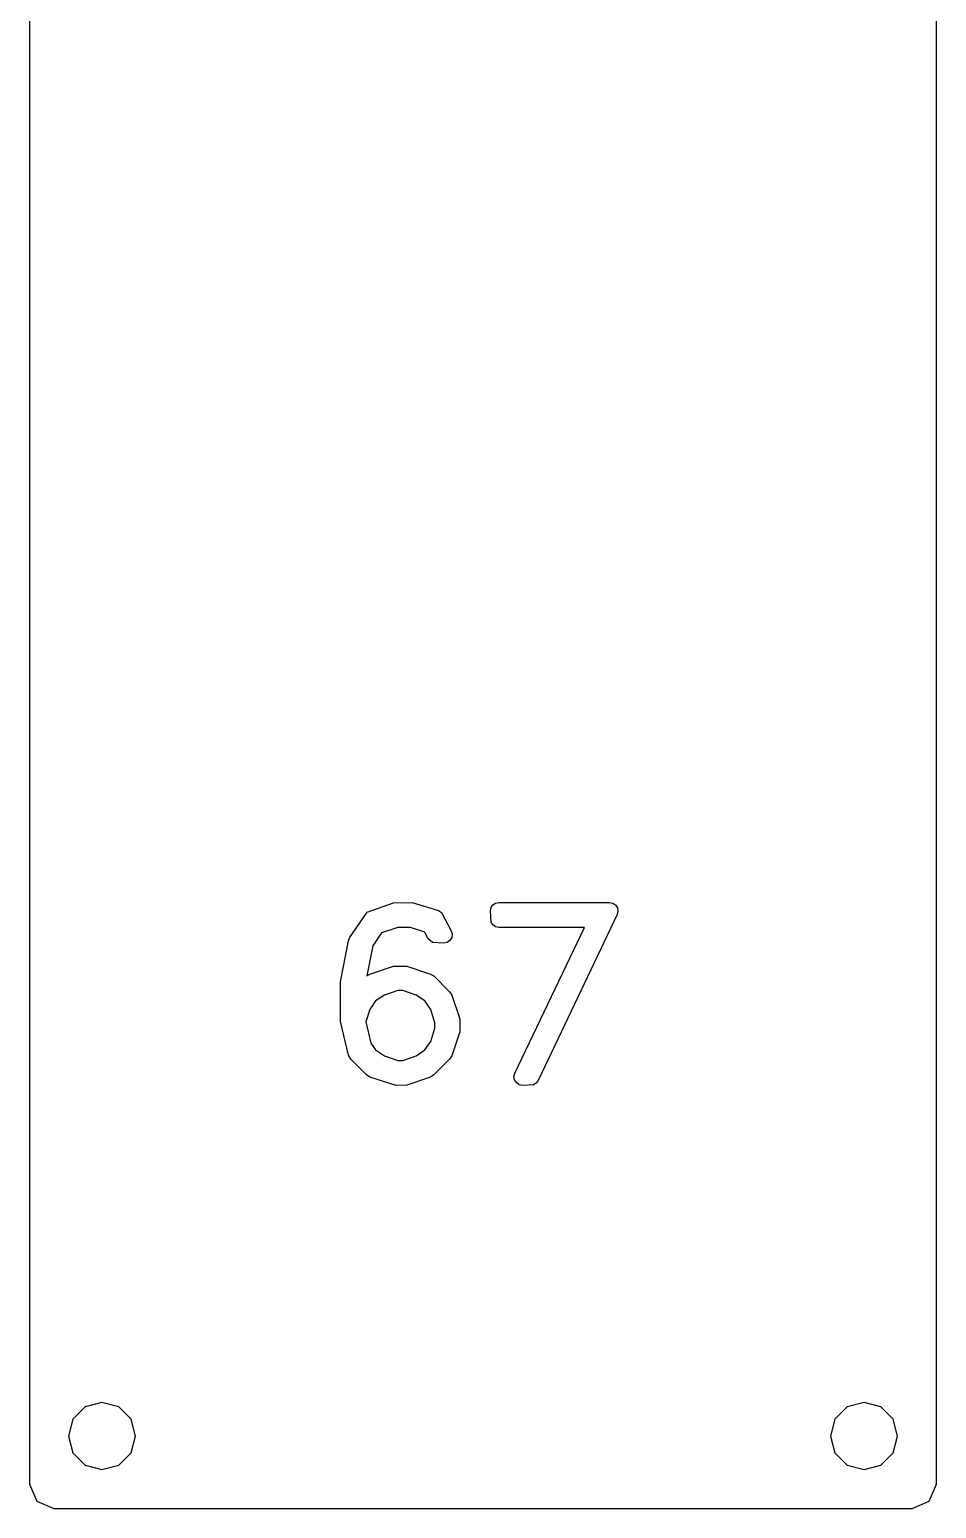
# Model space of a CAD drawing. Extents: x 5.1 to 34.9, y 5.1 to 102.1.
# Drawn here: x 5.12 to 34.87, y 5.13 to 53.63 of the extents above; entities that cross this region are included whole.
import ezdxf

# ---------------------------------------------------------------- set-up
doc = ezdxf.new("R2010")
doc.units = 0
doc.layers.get('0').update_dxf_attribs({"lineweight": 25, "true_color": 0xffffff})
doc.layers.add('Body004', color=7, linetype='BYLAYER', lineweight=5)

msp = doc.modelspace()

# ---------------------------------------------------------------- linework, layer by layer
at = {"lineweight": -3}
for points in [[(16.285788, 22.650629), (17.064718, 22.910273), (17.505289, 22.910273), (18.27482, 22.650629), (18.385257, 22.590712), (18.905718, 22.070251), (18.975035, 21.959814), (19.234678, 21.180884), (19.234678, 20.750887), (18.975035, 19.970782), (18.905718, 19.860345), (18.385257, 19.339884), (18.27482, 19.270567), (17.505289, 19.010924), (17.155182, 19.00035), (16.285788, 19.270567), (16.175352, 19.339884), (15.665464, 19.860345), (15.585574, 19.990754), (15.324756, 21.09042), (15.324756, 22.389812), (15.585574, 23.740896), (15.625519, 23.840759), (16.204723, 24.680782), (17.064718, 24.990944), (17.675644, 25.000343), (18.535639, 24.730126), (18.635501, 24.670208), (18.955062, 24.069856), (18.985609, 23.960595), (18.975035, 23.850158), (18.915117, 23.750295), (18.824653, 23.690378), (18.704818, 23.659831), (18.345312, 23.679804), (18.19493, 23.820787), (18.095067, 24.020512), (17.625125, 24.180293), (17.205701, 24.180293), (16.665267, 24.00054), (16.385651, 23.570542), (16.184751, 22.590712), (16.285788, 22.650629), (16.285788, 22.650629)], [(20.265027, 24.829989), (20.324945, 24.920452), (20.415409, 24.98037), (20.524671, 25.000343), (24.145579, 25.000343), (24.25484, 24.98037), (24.354703, 24.909879), (24.414621, 24.82059), (24.425194, 24.710153), (24.405222, 24.600891), (21.814663, 19.160131), (21.745347, 19.070842), (21.654883, 19.020323), (21.295377, 19.00035), (21.18494, 19.020323), (21.095651, 19.090814), (21.035733, 19.180103), (21.014586, 19.29054), (21.045132, 19.399801), (23.325529, 24.180293), (20.524671, 24.180293), (20.415409, 24.200265), (20.324945, 24.260183), (20.265027, 24.350647), (20.245055, 24.720727), (20.265027, 24.829989), (20.265027, 24.829989)], [(16.325733, 20.380807), (16.47494, 20.159934), (16.76513, 19.970782), (17.205701, 19.8204), (17.365481, 19.8204), (17.804878, 19.970782), (18.095067, 20.159934), (18.285394, 20.440724), (18.425202, 20.880121), (18.425202, 21.050475), (18.285394, 21.489871), (18.095067, 21.770662), (17.804878, 21.959814), (17.365481, 22.110195), (17.205701, 22.110195), (16.76513, 21.959814), (16.47494, 21.770662), (16.285788, 21.489871), (16.155379, 21.079846), (16.325733, 20.380807), (16.325733, 20.380807)]]:
    msp.add_lwpolyline(points, dxfattribs=at)
at = {"layer": 'Body004', "lineweight": -3}
for points in [[(5.124999, 101.325261), (5.124999, 5.924304)], [(5.124999, 101.325261), (5.124999, 5.924304)], [(5.124999, 101.325261), (5.124999, 5.924304)], [(5.124999, 101.325261), (5.124999, 5.924304)], [(34.87495, 5.924304), (34.87495, 101.325261)], [(34.87495, 5.924304), (34.87495, 101.325261)], [(34.87495, 5.924304), (34.87495, 101.325261)], [(34.87495, 5.924304), (34.87495, 101.325261)], [(8.599989, 7.500365), (8.452617, 8.050364), (8.04999, 8.452991), (7.499991, 8.600363), (6.949991, 8.452991), (6.547364, 8.050364), (6.399992, 7.500365), (6.547364, 6.950366), (6.949991, 6.547738), (7.499991, 6.400366), (8.04999, 6.547738), (8.452617, 6.950366), (8.599989, 7.500365), (8.599989, 7.500365)], [(8.599989, 7.500365), (8.452617, 8.050364), (8.04999, 8.452991), (7.499991, 8.600363), (6.949991, 8.452991), (6.547364, 8.050364), (6.399992, 7.500365), (6.547364, 6.950366), (6.949991, 6.547738), (7.499991, 6.400366), (8.04999, 6.547738), (8.452617, 6.950366), (8.599989, 7.500365), (8.599989, 7.500365)], [(8.599989, 7.500365), (8.452617, 8.050364), (8.04999, 8.452991), (7.499991, 8.600363), (6.949991, 8.452991), (6.547364, 8.050364), (6.399992, 7.500365), (6.547364, 6.950366), (6.949991, 6.547738), (7.499991, 6.400366), (8.04999, 6.547738), (8.452617, 6.950366), (8.599989, 7.500365), (8.599989, 7.500365)], [(8.599989, 7.500365), (8.452617, 8.050364), (8.04999, 8.452991), (7.499991, 8.600363), (6.949991, 8.452991), (6.547364, 8.050364), (6.399992, 7.500365), (6.547364, 6.950366), (6.949991, 6.547738), (7.499991, 6.400366), (8.04999, 6.547738), (8.452617, 6.950366), (8.599989, 7.500365), (8.599989, 7.500365)], [(33.599958, 7.500365), (33.452586, 8.050364), (33.049958, 8.452991), (32.499959, 8.600363), (31.94996, 8.452991), (31.547332, 8.050364), (31.39996, 7.500365), (31.547332, 6.950366), (31.94996, 6.547738), (32.499959, 6.400366), (33.049958, 6.547738), (33.452586, 6.950366), (33.599958, 7.500365), (33.599958, 7.500365)], [(33.599958, 7.500365), (33.452586, 8.050364), (33.049958, 8.452991), (32.499959, 8.600363), (31.94996, 8.452991), (31.547332, 8.050364), (31.39996, 7.500365), (31.547332, 6.950366), (31.94996, 6.547738), (32.499959, 6.400366), (33.049958, 6.547738), (33.452586, 6.950366), (33.599958, 7.500365), (33.599958, 7.500365)], [(33.599958, 7.500365), (33.452586, 8.050364), (33.049958, 8.452991), (32.499959, 8.600363), (31.94996, 8.452991), (31.547332, 8.050364), (31.39996, 7.500365), (31.547332, 6.950366), (31.94996, 6.547738), (32.499959, 6.400366), (33.049958, 6.547738), (33.452586, 6.950366), (33.599958, 7.500365), (33.599958, 7.500365)], [(33.599958, 7.500365), (33.452586, 8.050364), (33.049958, 8.452991), (32.499959, 8.600363), (31.94996, 8.452991), (31.547332, 8.050364), (31.39996, 7.500365), (31.547332, 6.950366), (31.94996, 6.547738), (32.499959, 6.400366), (33.049958, 6.547738), (33.452586, 6.950366), (33.599958, 7.500365), (33.599958, 7.500365)], [(8.599979, 7.501219), (8.599979, 7.501219)], [(8.599979, 7.501219), (8.599979, 7.501219)], [(33.599924, 7.501219), (33.599924, 7.501219)], [(33.599924, 7.501219), (33.599924, 7.501219)], [(5.124994, 5.925367), (5.359308, 5.359682), (5.924993, 5.125368)], [(5.124994, 5.925367), (5.359308, 5.359682), (5.924993, 5.125368)], [(5.124994, 5.925367), (5.359308, 5.359682), (5.924993, 5.125368)], [(5.124994, 5.925367), (5.359308, 5.359682), (5.924993, 5.125368)], [(5.124999, 5.924304), (5.124999, 5.924304)], [(5.124999, 5.924304), (5.124999, 5.924304)], [(34.074957, 5.125368), (34.640642, 5.359682), (34.874956, 5.925367)], [(34.074957, 5.125368), (34.640642, 5.359682), (34.874956, 5.925367)], [(34.074957, 5.125368), (34.640642, 5.359682), (34.874956, 5.925367)], [(34.074957, 5.125368), (34.640642, 5.359682), (34.874956, 5.925367)], [(34.87495, 5.924304), (34.87495, 5.924304)], [(34.87495, 5.924304), (34.87495, 5.924304)], [(5.924992, 5.125264), (5.924992, 5.125264)], [(5.924992, 5.125264), (34.074851, 5.125264)], [(5.924992, 5.125264), (34.074851, 5.125264)], [(5.924992, 5.125264), (5.924992, 5.125264)], [(5.924992, 5.125264), (34.074851, 5.125264)], [(5.924992, 5.125264), (34.074851, 5.125264)], [(34.074851, 5.125264), (34.074851, 5.125264)], [(34.074851, 5.125264), (34.074851, 5.125264)]]:
    msp.add_lwpolyline(points, dxfattribs=at)

doc.saveas('drawing.dxf')
